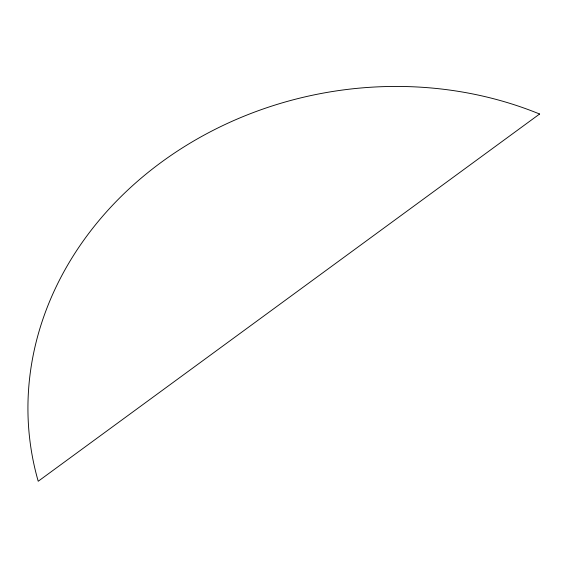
<?xml version="1.0" encoding="UTF-8"?>
<svg xmlns="http://www.w3.org/2000/svg" width="568" height="568" viewBox="0 0 568 568"><rect width="100%" height="100%" fill="white"/><g stroke="black" fill="none" stroke-linecap="round" stroke-linejoin="round"><path stroke-width="0.85" d="M539.6 114.019L38.219 481.252A351.414 304.022 -10.6 0 1 161.468 162.15A351.414 304.022 -10.6 0 1 539.6 114.019"/></g></svg>
